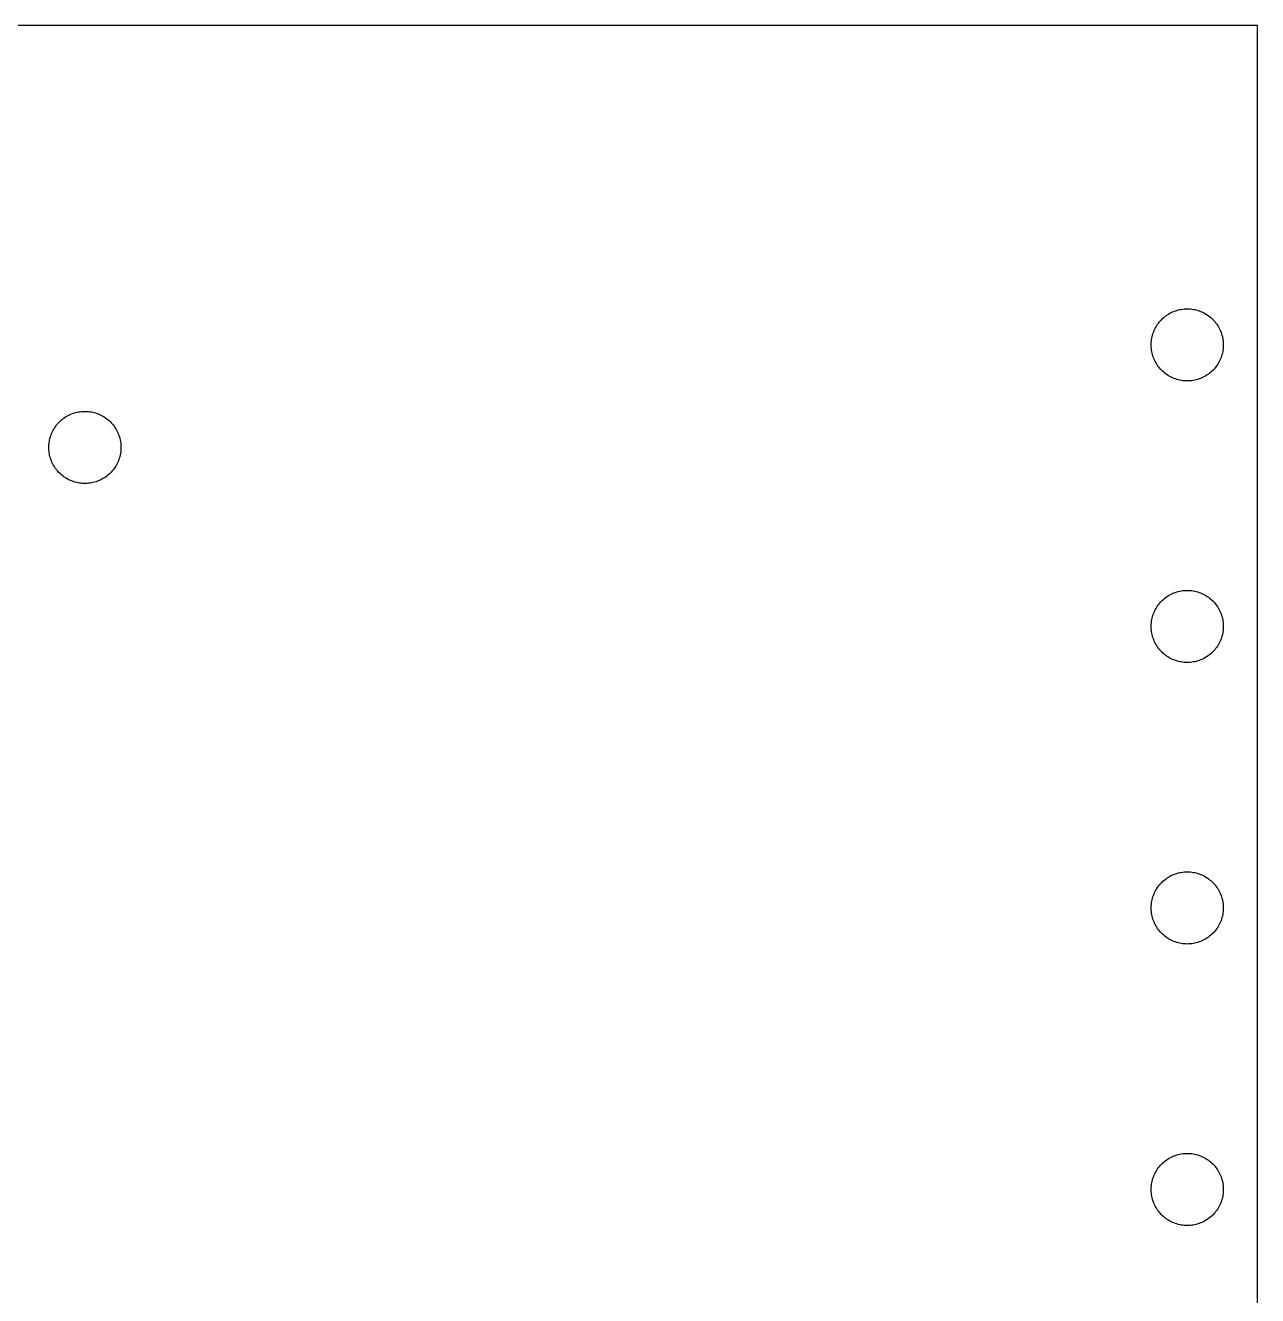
# Model space of a CAD drawing. Header units: metres. Extents: x -67 to 67, y -137 to 10.
# Drawn here: x -3.4 to 66.7, y -62 to 10.2 of the extents above; entities that cross this region are included whole.
import ezdxf

# ---------------------------------------------------------------- set-up
doc = ezdxf.new("R2010")
doc.units = ezdxf.units.M

msp = doc.modelspace()

# ---------------------------------------------------------------- linework, layer by layer
for p, q in [((66.675, 10.1598), (-66.675, 10.1598)), ((66.675, -63.5), (66.675, 10.1598)), ((61.2715, -6.50542), (61.3354, -6.44806)), ((61.3354, -6.44806), (61.4013, -6.39341)), ((61.4013, -6.39341), (61.4699, -6.34147)), ((61.4699, -6.34147), (61.5404, -6.29225)), ((61.5404, -6.29225), (61.6129, -6.24652)), ((61.6129, -6.24652), (61.6873, -6.2035)), ((61.6873, -6.2035), (61.7633, -6.16358)), ((61.7633, -6.16358), (61.8412, -6.12715)), ((61.8412, -6.12715), (61.9203, -6.09381)), ((61.9203, -6.09381), (62.0005, -6.06397)), ((62.0005, -6.06397), (62.0823, -6.03723)), ((62.0823, -6.03723), (62.1652, -6.01436)), ((62.1652, -6.01436), (62.2485, -5.9946)), ((62.2485, -5.9946), (62.333, -5.9787)), ((62.333, -5.9787), (62.4179, -5.96591)), ((62.4179, -5.96591), (62.5032, -5.957)), ((62.5032, -5.957), (62.5888, -5.95157)), ((62.5888, -5.95157), (62.6749, -5.94964)), ((62.6749, -5.94964), (62.7605, -5.95157)), ((62.7605, -5.95157), (62.8462, -5.957)), ((62.8462, -5.957), (62.9318, -5.96591)), ((62.9318, -5.96591), (63.0167, -5.9787)), ((63.0167, -5.9787), (63.1012, -5.9946)), ((63.1012, -5.9946), (63.1845, -6.01436)), ((63.1845, -6.01436), (63.2675, -6.03723)), ((63.2675, -6.03723), (63.3488, -6.06397)), ((63.3488, -6.06397), (63.4295, -6.09381)), ((63.4295, -6.09381), (63.5085, -6.12715)), ((63.5085, -6.12715), (63.5864, -6.16358)), ((63.5864, -6.16358), (63.6624, -6.2035)), ((63.6624, -6.2035), (63.7368, -6.24652)), ((63.7368, -6.24652), (63.8093, -6.29225)), ((63.8093, -6.29225), (63.8798, -6.34147)), ((63.8798, -6.34147), (63.948, -6.39341)), ((63.948, -6.39341), (64.0143, -6.44806)), ((64.0143, -6.44806), (64.0783, -6.50542)), ((60.7533, -7.28521), (60.785, -7.20537)), ((60.785, -7.20537), (60.8199, -7.12708)), ((60.8199, -7.12708), (60.8583, -7.04996)), ((60.8583, -7.04996), (60.8994, -6.97477)), ((60.8994, -6.97477), (60.944, -6.90152)), ((60.944, -6.90152), (60.9916, -6.82982)), ((60.9916, -6.82982), (61.042, -6.76044)), ((61.042, -6.76044), (61.0951, -6.693)), ((61.0951, -6.693), (61.1513, -6.62828)), ((61.1513, -6.62828), (61.2102, -6.56549)), ((61.2102, -6.56549), (61.2715, -6.50542)), ((64.0783, -6.50542), (64.1395, -6.56549)), ((64.1395, -6.56549), (64.1984, -6.62828)), ((64.1984, -6.62828), (64.2542, -6.693)), ((64.2542, -6.693), (64.3077, -6.76044)), ((64.3077, -6.76044), (64.3581, -6.82982)), ((64.3581, -6.82982), (64.4058, -6.90152)), ((64.4058, -6.90152), (64.4503, -6.97477)), ((64.4503, -6.97477), (64.4914, -7.04996)), ((64.4914, -7.04996), (64.5298, -7.12708)), ((64.5298, -7.12708), (64.5647, -7.20537)), ((64.5647, -7.20537), (64.5961, -7.28521)), ((60.6254, -7.95688), (60.6289, -7.87122)), ((60.6289, -7.87122), (60.6362, -7.78557)), ((60.6362, -7.78557), (60.6467, -7.70031)), ((60.6467, -7.70031), (60.661, -7.61581)), ((60.661, -7.61581), (60.6789, -7.53171)), ((60.6789, -7.53171), (60.7002, -7.44838)), ((60.7002, -7.44838), (60.725, -7.36622)), ((60.725, -7.36622), (60.7533, -7.28521)), ((64.5961, -7.28521), (64.6243, -7.36622)), ((64.6243, -7.36622), (64.6492, -7.44838)), ((64.6492, -7.44838), (64.6705, -7.53171)), ((64.6705, -7.53171), (64.6887, -7.61581)), ((64.6887, -7.61581), (64.7026, -7.70031)), ((64.7026, -7.70031), (64.7135, -7.78557)), ((64.7135, -7.78557), (64.7209, -7.87122)), ((64.7209, -7.87122), (64.7243, -7.95688)), ((60.6254, -8.04292), (60.6254, -7.95688)), ((60.6289, -8.12857), (60.6254, -8.04292)), ((60.6362, -8.21423), (60.6289, -8.12857)), ((60.6467, -8.29911), (60.6362, -8.21423)), ((60.661, -8.38398), (60.6467, -8.29911)), ((60.6789, -8.46809), (60.661, -8.38398)), ((60.7002, -8.55103), (60.6789, -8.46809)), ((60.725, -8.63319), (60.7002, -8.55103)), ((60.7533, -8.7142), (60.725, -8.63319)), ((64.6243, -8.63319), (64.5961, -8.7142)), ((64.6492, -8.55103), (64.6243, -8.63319)), ((64.6705, -8.46809), (64.6492, -8.55103)), ((64.6887, -8.38398), (64.6705, -8.46809)), ((64.7026, -8.29911), (64.6887, -8.38398)), ((64.7135, -8.21423), (64.7026, -8.29911)), ((64.7209, -8.12857), (64.7135, -8.21423)), ((64.7243, -8.04292), (64.7209, -8.12857)), ((64.7243, -7.95688), (64.7243, -8.04292)), ((60.785, -8.79404), (60.7533, -8.7142)), ((60.8199, -8.87271), (60.785, -8.79404)), ((60.8583, -8.94945), (60.8199, -8.87271)), ((60.8994, -9.02464), (60.8583, -8.94945)), ((60.944, -9.09828), (60.8994, -9.02464)), ((60.9916, -9.1696), (60.944, -9.09828)), ((61.042, -9.23936), (60.9916, -9.1696)), ((61.0951, -9.30641), (61.042, -9.23936)), ((61.1513, -9.37152), (61.0951, -9.30641)), ((61.2102, -9.43431), (61.1513, -9.37152)), ((64.1984, -9.37152), (64.1395, -9.43431)), ((64.2542, -9.30641), (64.1984, -9.37152)), ((64.3077, -9.23936), (64.2542, -9.30641)), ((64.3581, -9.1696), (64.3077, -9.23936)), ((64.4058, -9.09828), (64.3581, -9.1696)), ((64.4503, -9.02464), (64.4058, -9.09828)), ((64.4914, -8.94945), (64.4503, -9.02464)), ((64.5298, -8.87271), (64.4914, -8.94945)), ((64.5647, -8.79404), (64.5298, -8.87271)), ((64.5961, -8.7142), (64.5647, -8.79404)), ((61.2715, -9.49438), (61.2102, -9.43431)), ((61.3354, -9.55174), (61.2715, -9.49438)), ((61.4013, -9.60639), (61.3354, -9.55174)), ((61.4699, -9.65833), (61.4013, -9.60639)), ((61.5404, -9.70716), (61.4699, -9.65833)), ((61.6129, -9.75328), (61.5404, -9.70716)), ((61.6873, -9.7963), (61.6129, -9.75328)), ((61.7633, -9.83583), (61.6873, -9.7963)), ((61.8412, -9.87265), (61.7633, -9.83583)), ((61.9203, -9.90598), (61.8412, -9.87265)), ((62.0005, -9.93583), (61.9203, -9.90598)), ((62.0823, -9.96218), (62.0005, -9.93583)), ((62.1652, -9.98544), (62.0823, -9.96218)), ((62.2485, -10.0052), (62.1652, -9.98544)), ((62.333, -10.0211), (62.2485, -10.0052)), ((62.4179, -10.0335), (62.333, -10.0211)), ((62.5032, -10.0428), (62.4179, -10.0335)), ((62.5888, -10.0478), (62.5032, -10.0428)), ((62.6749, -10.0498), (62.5888, -10.0478)), ((62.7605, -10.0478), (62.6749, -10.0498)), ((62.8462, -10.0428), (62.7605, -10.0478)), ((62.9318, -10.0335), (62.8462, -10.0428)), ((63.0167, -10.0211), (62.9318, -10.0335)), ((63.1012, -10.0052), (63.0167, -10.0211)), ((63.1845, -9.98544), (63.1012, -10.0052)), ((63.2675, -9.96218), (63.1845, -9.98544)), ((63.3488, -9.93583), (63.2675, -9.96218)), ((63.4295, -9.90598), (63.3488, -9.93583)), ((63.5085, -9.87265), (63.4295, -9.90598)), ((63.5864, -9.83583), (63.5085, -9.87265)), ((63.6624, -9.7963), (63.5864, -9.83583)), ((63.7368, -9.75328), (63.6624, -9.7963)), ((63.8093, -9.70716), (63.7368, -9.75328)), ((63.8798, -9.65833), (63.8093, -9.70716)), ((63.948, -9.60639), (63.8798, -9.65833)), ((64.0143, -9.55174), (63.948, -9.60639)), ((64.0783, -9.49438), (64.0143, -9.55174)), ((64.1395, -9.43431), (64.0783, -9.49438)), ((-1.37162, -12.3012), (-1.30651, -12.2454)), ((-1.30651, -12.2454), (-1.23907, -12.1919)), ((-1.23907, -12.1919), (-1.1697, -12.1415)), ((-1.1697, -12.1415), (-1.09838, -12.0938)), ((-1.09838, -12.0938), (-1.02474, -12.0493)), ((-1.02474, -12.0493), (-0.949554, -12.0082)), ((-0.949554, -12.0082), (-0.872815, -11.9698)), ((-0.872815, -11.9698), (-0.794138, -11.9349)), ((-0.794138, -11.9349), (-0.714297, -11.9035)), ((-0.714297, -11.9035), (-0.633295, -11.8752)), ((-0.633295, -11.8752), (-0.551129, -11.8504)), ((-0.551129, -11.8504), (-0.467801, -11.8291)), ((-0.467801, -11.8291), (-0.384085, -11.8113)), ((-0.384085, -11.8113), (-0.299207, -11.797)), ((-0.299207, -11.797), (-0.21394, -11.7861)), ((-0.21394, -11.7861), (-0.128674, -11.7787)), ((-0.128674, -11.7787), (-0.042633, -11.7753)), ((-0.042633, -11.7753), (0.042633, -11.7753)), ((0.042633, -11.7753), (0.128674, -11.7787)), ((0.128674, -11.7787), (0.21394, -11.7861)), ((0.21394, -11.7861), (0.299207, -11.797)), ((0.299207, -11.797), (0.384085, -11.8113)), ((0.384085, -11.8113), (0.467801, -11.8291)), ((0.467801, -11.8291), (0.551129, -11.8504)), ((0.551129, -11.8504), (0.633295, -11.8752)), ((0.633295, -11.8752), (0.714297, -11.9035)), ((0.714297, -11.9035), (0.794138, -11.9349)), ((0.794138, -11.9349), (0.872815, -11.9698)), ((0.872815, -11.9698), (0.949554, -12.0082)), ((0.949554, -12.0082), (1.02474, -12.0493)), ((1.02474, -12.0493), (1.09838, -12.0938)), ((1.09838, -12.0938), (1.1697, -12.1415)), ((1.1697, -12.1415), (1.23907, -12.1919)), ((1.23907, -12.1919), (1.30651, -12.2454)), ((1.30651, -12.2454), (1.37162, -12.3012)), ((-1.9057, -13.0701), (-1.87275, -12.9911)), ((-1.87275, -12.9911), (-1.83593, -12.9132)), ((-1.83593, -12.9132), (-1.7964, -12.8372)), ((-1.7964, -12.8372), (-1.75338, -12.7628)), ((-1.75338, -12.7628), (-1.70726, -12.6903)), ((-1.70726, -12.6903), (-1.65843, -12.6198)), ((-1.65843, -12.6198), (-1.60649, -12.5516)), ((-1.60649, -12.5516), (-1.55184, -12.4853)), ((-1.55184, -12.4853), (-1.49409, -12.4213)), ((-1.49409, -12.4213), (-1.43402, -12.3601)), ((-1.43402, -12.3601), (-1.37162, -12.3012)), ((1.37162, -12.3012), (1.43402, -12.3601)), ((1.43402, -12.3601), (1.49409, -12.4213)), ((1.49409, -12.4213), (1.55184, -12.4853)), ((1.55184, -12.4853), (1.60649, -12.5516)), ((1.60649, -12.5516), (1.65843, -12.6198)), ((1.65843, -12.6198), (1.70726, -12.6903)), ((1.70726, -12.6903), (1.75338, -12.7628)), ((1.75338, -12.7628), (1.7964, -12.8372)), ((1.7964, -12.8372), (1.83593, -12.9132)), ((1.83593, -12.9132), (1.87275, -12.9911)), ((1.87275, -12.9911), (1.9057, -13.0701)), ((-2.04794, -13.7391), (-2.04251, -13.6534)), ((-2.04251, -13.6534), (-2.0336, -13.5678)), ((-2.0336, -13.5678), (-2.02119, -13.4829)), ((-2.02119, -13.4829), (-2.00492, -13.3984)), ((-2.00492, -13.3984), (-1.98554, -13.3151)), ((-1.98554, -13.3151), (-1.96228, -13.2321)), ((-1.96228, -13.2321), (-1.93593, -13.1507)), ((-1.93593, -13.1507), (-1.9057, -13.0701)), ((1.9057, -13.0701), (1.93593, -13.1507)), ((1.93593, -13.1507), (1.96228, -13.2321)), ((1.96228, -13.2321), (1.98554, -13.3151)), ((1.98554, -13.3151), (2.00492, -13.3984)), ((2.00492, -13.3984), (2.02119, -13.4829)), ((2.02119, -13.4829), (2.0336, -13.5678)), ((2.0336, -13.5678), (2.04251, -13.6534)), ((2.04251, -13.6534), (2.04794, -13.7391)), ((-2.04987, -13.8247), (-2.04794, -13.7391)), ((-2.04794, -13.9108), (-2.04987, -13.8247)), ((-2.04251, -13.9964), (-2.04794, -13.9108)), ((-2.0336, -14.0817), (-2.04251, -13.9964)), ((-2.02119, -14.1666), (-2.0336, -14.0817)), ((-2.00492, -14.2511), (-2.02119, -14.1666)), ((-1.98554, -14.3348), (-2.00492, -14.2511)), ((-1.96228, -14.4173), (-1.98554, -14.3348)), ((-1.93593, -14.4991), (-1.96228, -14.4173)), ((1.96228, -14.4173), (1.93593, -14.4991)), ((1.98554, -14.3348), (1.96228, -14.4173)), ((2.00492, -14.2511), (1.98554, -14.3348)), ((2.02119, -14.1666), (2.00492, -14.2511)), ((2.0336, -14.0817), (2.02119, -14.1666)), ((2.04251, -13.9964), (2.0336, -14.0817)), ((2.04794, -13.9108), (2.04251, -13.9964)), ((2.04794, -13.7391), (2.04987, -13.8247)), ((2.04987, -13.8247), (2.04794, -13.9108)), ((-1.9057, -14.5793), (-1.93593, -14.4991)), ((-1.87275, -14.6588), (-1.9057, -14.5793)), ((-1.83593, -14.7363), (-1.87275, -14.6588)), ((-1.7964, -14.8123), (-1.83593, -14.7363)), ((-1.75338, -14.8867), (-1.7964, -14.8123)), ((-1.70726, -14.9592), (-1.75338, -14.8867)), ((-1.65843, -15.0297), (-1.70726, -14.9592)), ((-1.60649, -15.0983), (-1.65843, -15.0297)), ((-1.55184, -15.1642), (-1.60649, -15.0983)), ((1.60649, -15.0983), (1.55184, -15.1642)), ((1.65843, -15.0297), (1.60649, -15.0983)), ((1.70726, -14.9592), (1.65843, -15.0297)), ((1.75338, -14.8867), (1.70726, -14.9592)), ((1.7964, -14.8123), (1.75338, -14.8867)), ((1.83593, -14.7363), (1.7964, -14.8123)), ((1.87275, -14.6588), (1.83593, -14.7363)), ((1.9057, -14.5793), (1.87275, -14.6588)), ((1.93593, -14.4991), (1.9057, -14.5793)), ((-1.49409, -15.2281), (-1.55184, -15.1642)), ((-1.43402, -15.2894), (-1.49409, -15.2281)), ((-1.37162, -15.3483), (-1.43402, -15.2894)), ((-1.30651, -15.4045), (-1.37162, -15.3483)), ((-1.23907, -15.4576), (-1.30651, -15.4045)), ((-1.1697, -15.5084), (-1.23907, -15.4576)), ((-1.09838, -15.5556), (-1.1697, -15.5084)), ((-1.02474, -15.6002), (-1.09838, -15.5556)), ((-0.949554, -15.6417), (-1.02474, -15.6002)), ((-0.872815, -15.6797), (-0.949554, -15.6417)), ((-0.794138, -15.7145), (-0.872815, -15.6797)), ((-0.714297, -15.7463), (-0.794138, -15.7145)), ((-0.633295, -15.7746), (-0.714297, -15.7463)), ((-0.551129, -15.7994), (-0.633295, -15.7746)), ((-0.467801, -15.8207), (-0.551129, -15.7994)), ((-0.384085, -15.8386), (-0.467801, -15.8207)), ((-0.299207, -15.8529), (-0.384085, -15.8386)), ((-0.21394, -15.8638), (-0.299207, -15.8529)), ((-0.128674, -15.8707), (-0.21394, -15.8638)), ((-0.042633, -15.8742), (-0.128674, -15.8707)), ((0.042633, -15.8742), (-0.042633, -15.8742)), ((0.128674, -15.8707), (0.042633, -15.8742)), ((0.21394, -15.8638), (0.128674, -15.8707)), ((0.299207, -15.8529), (0.21394, -15.8638)), ((0.384085, -15.8386), (0.299207, -15.8529)), ((0.467801, -15.8207), (0.384085, -15.8386)), ((0.551129, -15.7994), (0.467801, -15.8207)), ((0.633295, -15.7746), (0.551129, -15.7994)), ((0.714297, -15.7463), (0.633295, -15.7746)), ((0.794138, -15.7145), (0.714297, -15.7463)), ((0.872815, -15.6797), (0.794138, -15.7145)), ((0.949554, -15.6417), (0.872815, -15.6797)), ((1.02474, -15.6002), (0.949554, -15.6417)), ((1.09838, -15.5556), (1.02474, -15.6002)), ((1.1697, -15.5084), (1.09838, -15.5556)), ((1.23907, -15.4576), (1.1697, -15.5084)), ((1.30651, -15.4045), (1.23907, -15.4576)), ((1.37162, -15.3483), (1.30651, -15.4045)), ((1.43402, -15.2894), (1.37162, -15.3483)), ((1.49409, -15.2281), (1.43402, -15.2894)), ((1.55184, -15.1642), (1.49409, -15.2281)), ((61.4013, -22.3932), (61.4699, -22.3413)), ((61.4699, -22.3413), (61.5404, -22.2924)), ((61.5404, -22.2924), (61.6129, -22.2463)), ((61.6129, -22.2463), (61.6873, -22.2033)), ((61.6873, -22.2033), (61.7633, -22.1638)), ((61.7633, -22.1638), (61.8412, -22.1269)), ((61.8412, -22.1269), (61.9203, -22.0936)), ((61.9203, -22.0936), (62.0005, -22.0638)), ((62.0005, -22.0638), (62.0823, -22.0374)), ((62.0823, -22.0374), (62.1652, -22.0142)), ((62.1652, -22.0142), (62.2485, -21.9948)), ((62.2485, -21.9948), (62.333, -21.9785)), ((62.333, -21.9785), (62.4179, -21.9661)), ((62.4179, -21.9661), (62.5032, -21.9568)), ((62.5032, -21.9568), (62.5888, -21.9518)), ((62.5888, -21.9518), (62.6749, -21.9498)), ((62.6749, -21.9498), (62.7605, -21.9518)), ((62.7605, -21.9518), (62.8462, -21.9568)), ((62.8462, -21.9568), (62.9318, -21.9661)), ((62.9318, -21.9661), (63.0167, -21.9785)), ((63.0167, -21.9785), (63.1012, -21.9948)), ((63.1012, -21.9948), (63.1845, -22.0142)), ((63.1845, -22.0142), (63.2675, -22.0374)), ((63.2675, -22.0374), (63.3488, -22.0638)), ((63.3488, -22.0638), (63.4295, -22.0936)), ((63.4295, -22.0936), (63.5085, -22.1269)), ((63.5085, -22.1269), (63.5864, -22.1638)), ((63.5864, -22.1638), (63.6624, -22.2033)), ((63.6624, -22.2033), (63.7368, -22.2463)), ((63.7368, -22.2463), (63.8093, -22.2924)), ((63.8093, -22.2924), (63.8798, -22.3413)), ((63.8798, -22.3413), (63.948, -22.3932)), ((60.8199, -23.1269), (60.8583, -23.0501)), ((60.8583, -23.0501), (60.8994, -22.975)), ((60.8994, -22.975), (60.944, -22.9013)), ((60.944, -22.9013), (60.9916, -22.83)), ((60.9916, -22.83), (61.042, -22.7602)), ((61.042, -22.7602), (61.0951, -22.6932)), ((61.0951, -22.6932), (61.1513, -22.6281)), ((61.1513, -22.6281), (61.2102, -22.5657)), ((61.2102, -22.5657), (61.2715, -22.5056)), ((61.2715, -22.5056), (61.3354, -22.4479)), ((61.3354, -22.4479), (61.4013, -22.3932)), ((63.948, -22.3932), (64.0143, -22.4479)), ((64.0143, -22.4479), (64.0783, -22.5056)), ((64.0783, -22.5056), (64.1395, -22.5657)), ((64.1395, -22.5657), (64.1984, -22.6281)), ((64.1984, -22.6281), (64.2542, -22.6932)), ((64.2542, -22.6932), (64.3077, -22.7602)), ((64.3077, -22.7602), (64.3581, -22.83)), ((64.3581, -22.83), (64.4058, -22.9013)), ((64.4058, -22.9013), (64.4503, -22.975)), ((64.4503, -22.975), (64.4914, -23.0501)), ((64.4914, -23.0501), (64.5298, -23.1269)), ((60.6289, -23.871), (60.6362, -23.7854)), ((60.6362, -23.7854), (60.6467, -23.7005)), ((60.6467, -23.7005), (60.661, -23.6156)), ((60.661, -23.6156), (60.6789, -23.5315)), ((60.6789, -23.5315), (60.7002, -23.4486)), ((60.7002, -23.4486), (60.725, -23.3664)), ((60.725, -23.3664), (60.7533, -23.2854)), ((60.7533, -23.2854), (60.785, -23.2056)), ((60.785, -23.2056), (60.8199, -23.1269)), ((64.5298, -23.1269), (64.5647, -23.2056)), ((64.5647, -23.2056), (64.5961, -23.2854)), ((64.5961, -23.2854), (64.6243, -23.3664)), ((64.6243, -23.3664), (64.6492, -23.4486)), ((64.6492, -23.4486), (64.6705, -23.5315)), ((64.6705, -23.5315), (64.6887, -23.6156)), ((64.6887, -23.6156), (64.7026, -23.7005)), ((64.7026, -23.7005), (64.7135, -23.7854)), ((64.7135, -23.7854), (64.7209, -23.871)), ((60.6254, -23.9567), (60.6289, -23.871)), ((60.6254, -24.0427), (60.6254, -23.9567)), ((60.6289, -24.1284), (60.6254, -24.0427)), ((60.6362, -24.214), (60.6289, -24.1284)), ((60.6467, -24.2993), (60.6362, -24.214)), ((60.661, -24.3838), (60.6467, -24.2993)), ((60.6789, -24.4679), (60.661, -24.3838)), ((60.7002, -24.5512), (60.6789, -24.4679)), ((64.6705, -24.4679), (64.6492, -24.5512)), ((64.6887, -24.3838), (64.6705, -24.4679)), ((64.7026, -24.2993), (64.6887, -24.3838)), ((64.7135, -24.214), (64.7026, -24.2993)), ((64.7209, -24.1284), (64.7135, -24.214)), ((64.7209, -23.871), (64.7243, -23.9567)), ((64.7243, -24.0427), (64.7209, -24.1284)), ((64.7243, -23.9567), (64.7243, -24.0427)), ((60.725, -24.6334), (60.7002, -24.5512)), ((60.7533, -24.7144), (60.725, -24.6334)), ((60.785, -24.7942), (60.7533, -24.7144)), ((60.8199, -24.8725), (60.785, -24.7942)), ((60.8583, -24.9496), (60.8199, -24.8725)), ((60.8994, -25.0248), (60.8583, -24.9496)), ((60.944, -25.0981), (60.8994, -25.0248)), ((60.9916, -25.1698), (60.944, -25.0981)), ((61.042, -25.2392), (60.9916, -25.1698)), ((61.0951, -25.3066), (61.042, -25.2392)), ((64.3077, -25.2392), (64.2542, -25.3066)), ((64.3581, -25.1698), (64.3077, -25.2392)), ((64.4058, -25.0981), (64.3581, -25.1698)), ((64.4503, -25.0248), (64.4058, -25.0981)), ((64.4914, -24.9496), (64.4503, -25.0248)), ((64.5298, -24.8725), (64.4914, -24.9496)), ((64.5647, -24.7942), (64.5298, -24.8725)), ((64.5961, -24.7144), (64.5647, -24.7942)), ((64.6243, -24.6334), (64.5961, -24.7144)), ((64.6492, -24.5512), (64.6243, -24.6334)), ((61.1513, -25.3717), (61.0951, -25.3066)), ((61.2102, -25.4341), (61.1513, -25.3717)), ((61.2715, -25.4942), (61.2102, -25.4341)), ((61.3354, -25.5515), (61.2715, -25.4942)), ((61.4013, -25.6062), (61.3354, -25.5515)), ((61.4699, -25.6581), (61.4013, -25.6062)), ((61.5404, -25.7073), (61.4699, -25.6581)), ((61.6129, -25.7535), (61.5404, -25.7073)), ((61.6873, -25.7961), (61.6129, -25.7535)), ((61.7633, -25.836), (61.6873, -25.7961)), ((61.8412, -25.8725), (61.7633, -25.836)), ((61.9203, -25.9058), (61.8412, -25.8725)), ((62.0005, -25.9356), (61.9203, -25.9058)), ((62.0823, -25.9624), (62.0005, -25.9356)), ((62.1652, -25.9852), (62.0823, -25.9624)), ((62.2485, -26.005), (62.1652, -25.9852)), ((63.1845, -25.9852), (63.1012, -26.005)), ((63.2675, -25.9624), (63.1845, -25.9852)), ((63.3488, -25.9356), (63.2675, -25.9624)), ((63.4295, -25.9058), (63.3488, -25.9356)), ((63.5085, -25.8725), (63.4295, -25.9058)), ((63.5864, -25.836), (63.5085, -25.8725)), ((63.6624, -25.7961), (63.5864, -25.836)), ((63.7368, -25.7535), (63.6624, -25.7961)), ((63.8093, -25.7073), (63.7368, -25.7535)), ((63.8798, -25.6581), (63.8093, -25.7073)), ((63.948, -25.6062), (63.8798, -25.6581)), ((64.0143, -25.5515), (63.948, -25.6062)), ((64.0783, -25.4942), (64.0143, -25.5515)), ((64.1395, -25.4341), (64.0783, -25.4942)), ((64.1984, -25.3717), (64.1395, -25.4341)), ((64.2542, -25.3066), (64.1984, -25.3717)), ((62.333, -26.0213), (62.2485, -26.005)), ((62.4179, -26.0337), (62.333, -26.0213)), ((62.5032, -26.0426), (62.4179, -26.0337)), ((62.5888, -26.048), (62.5032, -26.0426)), ((62.6749, -26.05), (62.5888, -26.048)), ((62.7605, -26.048), (62.6749, -26.05)), ((62.8462, -26.0426), (62.7605, -26.048)), ((62.9318, -26.0337), (62.8462, -26.0426)), ((63.0167, -26.0213), (62.9318, -26.0337)), ((63.1012, -26.005), (63.0167, -26.0213)), ((61.5404, -38.2922), (61.6129, -38.2461)), ((61.6129, -38.2461), (61.6873, -38.2035)), ((61.6873, -38.2035), (61.7633, -38.1636)), ((61.7633, -38.1636), (61.8412, -38.1271)), ((61.8412, -38.1271), (61.9203, -38.0938)), ((61.9203, -38.0938), (62.0005, -38.064)), ((62.0005, -38.064), (62.0823, -38.0372)), ((62.0823, -38.0372), (62.1652, -38.0143)), ((62.1652, -38.0143), (62.2485, -37.9946)), ((62.2485, -37.9946), (62.333, -37.9787)), ((62.333, -37.9787), (62.4179, -37.9659)), ((62.4179, -37.9659), (62.5032, -37.957)), ((62.5032, -37.957), (62.5888, -37.9516)), ((62.5888, -37.9516), (62.6749, -37.9496)), ((62.6749, -37.9496), (62.7605, -37.9516)), ((62.7605, -37.9516), (62.8462, -37.957)), ((62.8462, -37.957), (62.9318, -37.9659)), ((62.9318, -37.9659), (63.0167, -37.9787)), ((63.0167, -37.9787), (63.1012, -37.9946)), ((63.1012, -37.9946), (63.1845, -38.0143)), ((63.1845, -38.0143), (63.2675, -38.0372)), ((63.2675, -38.0372), (63.3488, -38.064)), ((63.3488, -38.064), (63.4295, -38.0938)), ((63.4295, -38.0938), (63.5085, -38.1271)), ((63.5085, -38.1271), (63.5864, -38.1636)), ((63.5864, -38.1636), (63.6624, -38.2035)), ((63.6624, -38.2035), (63.7368, -38.2461)), ((63.7368, -38.2461), (63.8093, -38.2922)), ((60.8583, -39.0499), (60.8994, -38.9748)), ((60.8994, -38.9748), (60.944, -38.9015)), ((60.944, -38.9015), (60.9916, -38.8298)), ((60.9916, -38.8298), (61.042, -38.7604)), ((61.042, -38.7604), (61.0951, -38.693)), ((61.0951, -38.693), (61.1513, -38.6283)), ((61.1513, -38.6283), (61.2102, -38.5655)), ((61.2102, -38.5655), (61.2715, -38.5054)), ((61.2715, -38.5054), (61.3354, -38.448)), ((61.3354, -38.448), (61.4013, -38.3934)), ((61.4013, -38.3934), (61.4699, -38.3415)), ((61.4699, -38.3415), (61.5404, -38.2922)), ((63.8093, -38.2922), (63.8798, -38.3415)), ((63.8798, -38.3415), (63.948, -38.3934)), ((63.948, -38.3934), (64.0143, -38.448)), ((64.0143, -38.448), (64.0783, -38.5054)), ((64.0783, -38.5054), (64.1395, -38.5655)), ((64.1395, -38.5655), (64.1984, -38.6283)), ((64.1984, -38.6283), (64.2542, -38.693)), ((64.2542, -38.693), (64.3077, -38.7604)), ((64.3077, -38.7604), (64.3581, -38.8298)), ((64.3581, -38.8298), (64.4058, -38.9015)), ((64.4058, -38.9015), (64.4503, -38.9748)), ((64.4503, -38.9748), (64.4914, -39.0499)), ((60.6362, -39.7856), (60.6467, -39.7003)), ((60.6467, -39.7003), (60.661, -39.6158)), ((60.661, -39.6158), (60.6789, -39.5317)), ((60.6789, -39.5317), (60.7002, -39.4484)), ((60.7002, -39.4484), (60.725, -39.3662)), ((60.725, -39.3662), (60.7533, -39.2852)), ((60.7533, -39.2852), (60.785, -39.2054)), ((60.785, -39.2054), (60.8199, -39.1271)), ((60.8199, -39.1271), (60.8583, -39.0499)), ((64.4914, -39.0499), (64.5298, -39.1271)), ((64.5298, -39.1271), (64.5647, -39.2054)), ((64.5647, -39.2054), (64.5961, -39.2852)), ((64.5961, -39.2852), (64.6243, -39.3662)), ((64.6243, -39.3662), (64.6492, -39.4484)), ((64.6492, -39.4484), (64.6705, -39.5317)), ((64.6705, -39.5317), (64.6887, -39.6158)), ((64.6887, -39.6158), (64.7026, -39.7003)), ((64.7026, -39.7003), (64.7135, -39.7856)), ((60.6254, -39.9569), (60.6289, -39.8712)), ((60.6254, -40.0429), (60.6254, -39.9569)), ((60.6289, -40.1286), (60.6254, -40.0429)), ((60.6289, -39.8712), (60.6362, -39.7856)), ((60.6362, -40.2142), (60.6289, -40.1286)), ((60.6467, -40.2991), (60.6362, -40.2142)), ((60.661, -40.384), (60.6467, -40.2991)), ((60.6789, -40.4681), (60.661, -40.384)), ((64.6887, -40.384), (64.6705, -40.4681)), ((64.7026, -40.2991), (64.6887, -40.384)), ((64.7135, -40.2142), (64.7026, -40.2991)), ((64.7135, -39.7856), (64.7209, -39.8712)), ((64.7209, -40.1286), (64.7135, -40.2142)), ((64.7209, -39.8712), (64.7243, -39.9569)), ((64.7243, -40.0429), (64.7209, -40.1286)), ((64.7243, -39.9569), (64.7243, -40.0429)), ((60.7002, -40.551), (60.6789, -40.4681)), ((60.725, -40.6332), (60.7002, -40.551)), ((60.7533, -40.7146), (60.725, -40.6332)), ((60.785, -40.794), (60.7533, -40.7146)), ((60.8199, -40.8727), (60.785, -40.794)), ((60.8583, -40.9494), (60.8199, -40.8727)), ((60.8994, -41.0246), (60.8583, -40.9494)), ((60.944, -41.0983), (60.8994, -41.0246)), ((60.9916, -41.1696), (60.944, -41.0983)), ((64.4058, -41.0983), (64.3581, -41.1696)), ((64.4503, -41.0246), (64.4058, -41.0983)), ((64.4914, -40.9494), (64.4503, -41.0246)), ((64.5298, -40.8727), (64.4914, -40.9494)), ((64.5647, -40.794), (64.5298, -40.8727)), ((64.5961, -40.7146), (64.5647, -40.794)), ((64.6243, -40.6332), (64.5961, -40.7146)), ((64.6492, -40.551), (64.6243, -40.6332)), ((64.6705, -40.4681), (64.6492, -40.551)), ((61.042, -41.2393), (60.9916, -41.1696)), ((61.0951, -41.3064), (61.042, -41.2393)), ((61.1513, -41.3715), (61.0951, -41.3064)), ((61.2102, -41.4343), (61.1513, -41.3715)), ((61.2715, -41.4944), (61.2102, -41.4343)), ((61.3354, -41.5517), (61.2715, -41.4944)), ((61.4013, -41.6064), (61.3354, -41.5517)), ((61.4699, -41.6583), (61.4013, -41.6064)), ((61.5404, -41.7071), (61.4699, -41.6583)), ((61.6129, -41.7533), (61.5404, -41.7071)), ((61.6873, -41.7963), (61.6129, -41.7533)), ((61.7633, -41.8362), (61.6873, -41.7963)), ((61.8412, -41.8726), (61.7633, -41.8362)), ((63.5864, -41.8362), (63.5085, -41.8726)), ((63.6624, -41.7963), (63.5864, -41.8362)), ((63.7368, -41.7533), (63.6624, -41.7963)), ((63.8093, -41.7071), (63.7368, -41.7533)), ((63.8798, -41.6583), (63.8093, -41.7071)), ((63.948, -41.6064), (63.8798, -41.6583)), ((64.0143, -41.5517), (63.948, -41.6064)), ((64.0783, -41.4944), (64.0143, -41.5517)), ((64.1395, -41.4343), (64.0783, -41.4944)), ((64.1984, -41.3715), (64.1395, -41.4343)), ((64.2542, -41.3064), (64.1984, -41.3715)), ((64.3077, -41.2393), (64.2542, -41.3064)), ((64.3581, -41.1696), (64.3077, -41.2393)), ((61.9203, -41.906), (61.8412, -41.8726)), ((62.0005, -41.9358), (61.9203, -41.906)), ((62.0823, -41.9622), (62.0005, -41.9358)), ((62.1652, -41.9854), (62.0823, -41.9622)), ((62.2485, -42.0052), (62.1652, -41.9854)), ((62.333, -42.0211), (62.2485, -42.0052)), ((62.4179, -42.0335), (62.333, -42.0211)), ((62.5032, -42.0428), (62.4179, -42.0335)), ((62.5888, -42.0478), (62.5032, -42.0428)), ((62.6749, -42.0498), (62.5888, -42.0478)), ((62.7605, -42.0478), (62.6749, -42.0498)), ((62.8462, -42.0428), (62.7605, -42.0478)), ((62.9318, -42.0335), (62.8462, -42.0428)), ((63.0167, -42.0211), (62.9318, -42.0335)), ((63.1012, -42.0052), (63.0167, -42.0211)), ((63.1845, -41.9854), (63.1012, -42.0052)), ((63.2675, -41.9622), (63.1845, -41.9854)), ((63.3488, -41.9358), (63.2675, -41.9622)), ((63.4295, -41.906), (63.3488, -41.9358)), ((63.5085, -41.8726), (63.4295, -41.906)), ((61.7633, -54.1637), (61.8412, -54.1269)), ((61.8412, -54.1269), (61.9203, -54.0936)), ((61.9203, -54.0936), (62.0005, -54.0638)), ((62.0005, -54.0638), (62.0823, -54.0374)), ((62.0823, -54.0374), (62.1652, -54.0141)), ((62.1652, -54.0141), (62.2485, -53.9948)), ((62.2485, -53.9948), (62.333, -53.9785)), ((62.333, -53.9785), (62.4179, -53.9661)), ((62.4179, -53.9661), (62.5032, -53.9572)), ((62.5032, -53.9572), (62.5888, -53.9517)), ((62.5888, -53.9517), (62.6749, -53.9498)), ((62.6749, -53.9498), (62.7605, -53.9517)), ((62.7605, -53.9517), (62.8462, -53.9572)), ((62.8462, -53.9572), (62.9318, -53.9661)), ((62.9318, -53.9661), (63.0167, -53.9785)), ((63.0167, -53.9785), (63.1012, -53.9948)), ((63.1012, -53.9948), (63.1845, -54.0141)), ((63.1845, -54.0141), (63.2675, -54.0374)), ((63.2675, -54.0374), (63.3488, -54.0638)), ((63.3488, -54.0638), (63.4295, -54.0936)), ((63.4295, -54.0936), (63.5085, -54.1269)), ((63.5085, -54.1269), (63.5864, -54.1637)), ((60.944, -54.9013), (60.9916, -54.83)), ((60.9916, -54.83), (61.042, -54.7602)), ((61.042, -54.7602), (61.0951, -54.6932)), ((61.0951, -54.6932), (61.1513, -54.6281)), ((61.1513, -54.6281), (61.2102, -54.5657)), ((61.2102, -54.5657), (61.2715, -54.5056)), ((61.2715, -54.5056), (61.3354, -54.4478)), ((61.3354, -54.4478), (61.4013, -54.3932)), ((61.4013, -54.3932), (61.4699, -54.3413)), ((61.4699, -54.3413), (61.5404, -54.2924)), ((61.5404, -54.2924), (61.6129, -54.2463)), ((61.6129, -54.2463), (61.6873, -54.2033)), ((61.6873, -54.2033), (61.7633, -54.1637)), ((63.5864, -54.1637), (63.6624, -54.2033)), ((63.6624, -54.2033), (63.7368, -54.2463)), ((63.7368, -54.2463), (63.8093, -54.2924)), ((63.8093, -54.2924), (63.8798, -54.3413)), ((63.8798, -54.3413), (63.948, -54.3932)), ((63.948, -54.3932), (64.0143, -54.4478)), ((64.0143, -54.4478), (64.0783, -54.5056)), ((64.0783, -54.5056), (64.1395, -54.5657)), ((64.1395, -54.5657), (64.1984, -54.6281)), ((64.1984, -54.6281), (64.2542, -54.6932)), ((64.2542, -54.6932), (64.3077, -54.7602)), ((64.3077, -54.7602), (64.3581, -54.83)), ((64.3581, -54.83), (64.4058, -54.9013)), ((60.661, -55.6156), (60.6789, -55.5315)), ((60.6789, -55.5315), (60.7002, -55.4486)), ((60.7002, -55.4486), (60.725, -55.3664)), ((60.725, -55.3664), (60.7533, -55.2854)), ((60.7533, -55.2854), (60.785, -55.2055)), ((60.785, -55.2055), (60.8199, -55.1269)), ((60.8199, -55.1269), (60.8583, -55.0501)), ((60.8583, -55.0501), (60.8994, -54.9749)), ((60.8994, -54.9749), (60.944, -54.9013)), ((64.4058, -54.9013), (64.4503, -54.9749)), ((64.4503, -54.9749), (64.4914, -55.0501)), ((64.4914, -55.0501), (64.5298, -55.1269)), ((64.5298, -55.1269), (64.5647, -55.2055)), ((64.5647, -55.2055), (64.5961, -55.2854)), ((64.5961, -55.2854), (64.6243, -55.3664)), ((64.6243, -55.3664), (64.6492, -55.4486)), ((64.6492, -55.4486), (64.6705, -55.5315)), ((64.6705, -55.5315), (64.6887, -55.6156)), ((60.6254, -55.957), (60.6289, -55.871)), ((60.6254, -56.0427), (60.6254, -55.957)), ((60.6289, -56.1284), (60.6254, -56.0427)), ((60.6289, -55.871), (60.6362, -55.7854)), ((60.6362, -56.214), (60.6289, -56.1284)), ((60.6362, -55.7854), (60.6467, -55.7005)), ((60.6467, -56.2993), (60.6362, -56.214)), ((60.6467, -55.7005), (60.661, -55.6156)), ((60.661, -56.3838), (60.6467, -56.2993)), ((64.6887, -55.6156), (64.7026, -55.7005)), ((64.7026, -56.2993), (64.6887, -56.3838)), ((64.7026, -55.7005), (64.7135, -55.7854)), ((64.7135, -56.214), (64.7026, -56.2993)), ((64.7135, -55.7854), (64.7209, -55.871)), ((64.7209, -56.1284), (64.7135, -56.214)), ((64.7209, -55.871), (64.7243, -55.957)), ((64.7243, -56.0427), (64.7209, -56.1284)), ((64.7243, -55.957), (64.7243, -56.0427)), ((60.6789, -56.4679), (60.661, -56.3838)), ((60.7002, -56.5512), (60.6789, -56.4679)), ((60.725, -56.6334), (60.7002, -56.5512)), ((60.7533, -56.7144), (60.725, -56.6334)), ((60.785, -56.7942), (60.7533, -56.7144)), ((60.8199, -56.8725), (60.785, -56.7942)), ((60.8583, -56.9496), (60.8199, -56.8725)), ((60.8994, -57.0248), (60.8583, -56.9496)), ((60.944, -57.0981), (60.8994, -57.0248)), ((64.4503, -57.0248), (64.4058, -57.0981)), ((64.4914, -56.9496), (64.4503, -57.0248)), ((64.5298, -56.8725), (64.4914, -56.9496)), ((64.5647, -56.7942), (64.5298, -56.8725)), ((64.5961, -56.7144), (64.5647, -56.7942)), ((64.6243, -56.6334), (64.5961, -56.7144)), ((64.6492, -56.5512), (64.6243, -56.6334)), ((64.6705, -56.4679), (64.6492, -56.5512)), ((64.6887, -56.3838), (64.6705, -56.4679)), ((60.9916, -57.1698), (60.944, -57.0981)), ((61.042, -57.2391), (60.9916, -57.1698)), ((61.0951, -57.3066), (61.042, -57.2391)), ((61.1513, -57.3717), (61.0951, -57.3066)), ((61.2102, -57.4341), (61.1513, -57.3717)), ((61.2715, -57.4942), (61.2102, -57.4341)), ((61.3354, -57.5515), (61.2715, -57.4942)), ((61.4013, -57.6066), (61.3354, -57.5515)), ((61.4699, -57.6581), (61.4013, -57.6066)), ((61.5404, -57.7073), (61.4699, -57.6581)), ((61.6129, -57.7535), (61.5404, -57.7073)), ((61.6873, -57.7961), (61.6129, -57.7535)), ((63.7368, -57.7535), (63.6624, -57.7961)), ((63.8093, -57.7073), (63.7368, -57.7535)), ((63.8798, -57.6581), (63.8093, -57.7073)), ((63.948, -57.6066), (63.8798, -57.6581)), ((64.0143, -57.5515), (63.948, -57.6066)), ((64.0783, -57.4942), (64.0143, -57.5515)), ((64.1395, -57.4341), (64.0783, -57.4942)), ((64.1984, -57.3717), (64.1395, -57.4341)), ((64.2542, -57.3066), (64.1984, -57.3717)), ((64.3077, -57.2391), (64.2542, -57.3066)), ((64.3581, -57.1698), (64.3077, -57.2391)), ((64.4058, -57.0981), (64.3581, -57.1698)), ((61.7633, -57.836), (61.6873, -57.7961)), ((61.8412, -57.8724), (61.7633, -57.836)), ((61.9203, -57.9058), (61.8412, -57.8724)), ((62.0005, -57.9356), (61.9203, -57.9058)), ((62.0823, -57.9624), (62.0005, -57.9356)), ((62.1652, -57.9852), (62.0823, -57.9624)), ((62.2485, -58.005), (62.1652, -57.9852)), ((62.333, -58.0213), (62.2485, -58.005)), ((62.4179, -58.0337), (62.333, -58.0213)), ((62.5032, -58.0426), (62.4179, -58.0337)), ((62.5888, -58.048), (62.5032, -58.0426)), ((62.6749, -58.0499), (62.5888, -58.048)), ((62.7605, -58.048), (62.6749, -58.0499)), ((62.8462, -58.0426), (62.7605, -58.048)), ((62.9318, -58.0337), (62.8462, -58.0426)), ((63.0167, -58.0213), (62.9318, -58.0337)), ((63.1012, -58.005), (63.0167, -58.0213)), ((63.1845, -57.9852), (63.1012, -58.005)), ((63.2675, -57.9624), (63.1845, -57.9852)), ((63.3488, -57.9356), (63.2675, -57.9624)), ((63.4295, -57.9058), (63.3488, -57.9356)), ((63.5085, -57.8724), (63.4295, -57.9058)), ((63.5864, -57.836), (63.5085, -57.8724)), ((63.6624, -57.7961), (63.5864, -57.836))]:
    msp.add_line(p, q)

doc.saveas('drawing.dxf')
